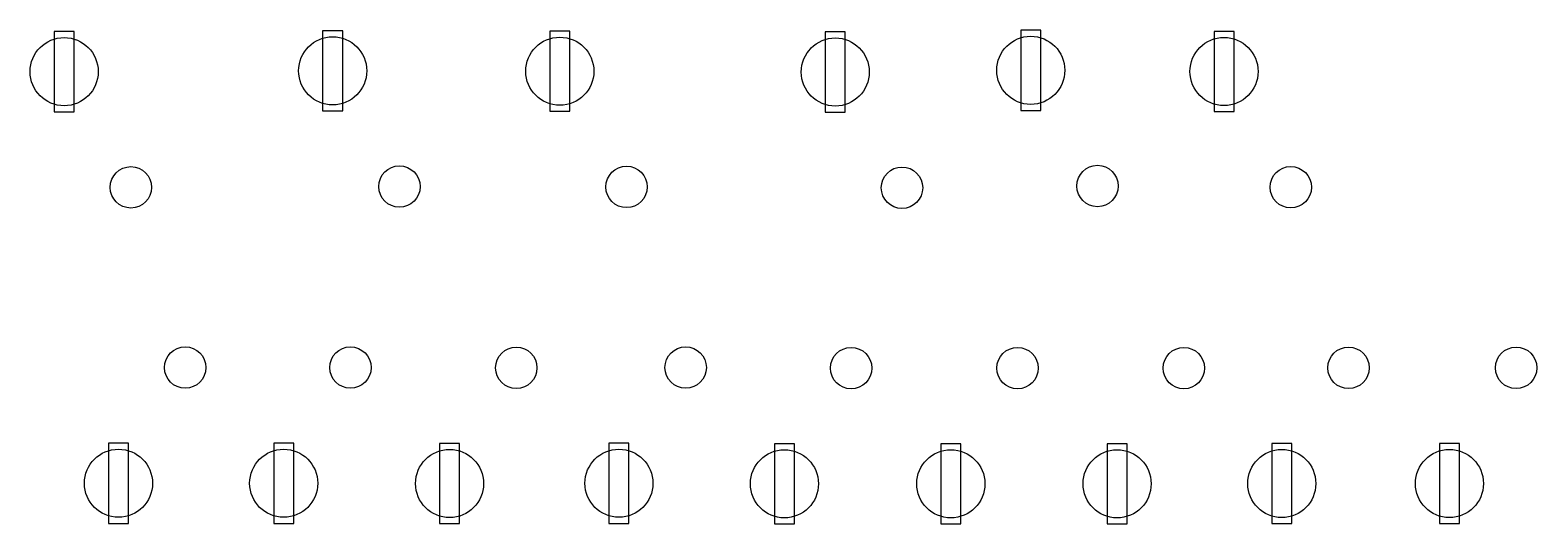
# Model space of a CAD drawing. Header units: millimetres. Extents: x 0 to 113, y 0 to 37.
import ezdxf

# ---------------------------------------------------------------- set-up
doc = ezdxf.new("R2010")
doc.units = ezdxf.units.MM
for name, color, linetype, lineweight, true_color in [('right', 94, 'Continuous', 25, 0x008000), ('right_bottom', 3, 'Continuous', 25, 0x00ff00), ('right_screw', 5, 'Continuous', 25, 0x0000ff), ('slits', 7, 'Continuous', 25, 0x000000), ('slits_bottom', 252, 'Continuous', 25, 0xa0a0a4)]:
    doc.layers.add(name, color=color, linetype=linetype, lineweight=lineweight, true_color=true_color)

msp = doc.modelspace()

# ---------------------------------------------------------------- linework, layer by layer
at = {"layer": 'right'}
for centre in [(2.55, 33.81), (22.67, 33.87), (39.69, 33.84), (60.33, 33.78), (74.98, 33.91), (89.46, 33.82)]:
    msp.add_circle(centre, 2.55, dxfattribs=at)
at = {"layer": 'right_bottom'}
for centre in [(6.62, 3), (19, 3), (31.43, 2.98), (44.12, 3), (56.52, 2.96), (68.99, 2.96), (81.45, 2.96), (93.79, 2.98), (106.35, 2.98)]:
    msp.add_circle(centre, 2.55, dxfattribs=at)
at = {"layer": 'right_screw'}
for centre in [(7.55, 25.15), (27.67, 25.21), (44.69, 25.18), (65.33, 25.12), (79.98, 25.25), (94.46, 25.16), (11.62, 11.66), (24, 11.66), (36.43, 11.64), (49.12, 11.66), (61.52, 11.62), (73.99, 11.62), (86.45, 11.62), (98.79, 11.64), (111.35, 11.64)]:
    msp.add_circle(centre, 1.55, dxfattribs=at)
at = {"layer": 'slits'}
for p, q in [((3.3, 36.81), (1.8, 36.81)), ((1.8, 36.81), (1.8, 30.81)), ((3.3, 30.81), (3.3, 36.81)), ((23.42, 36.87), (21.92, 36.87)), ((21.92, 36.87), (21.92, 30.87)), ((23.42, 30.87), (23.42, 36.87)), ((40.44, 36.84), (38.94, 36.84)), ((38.94, 36.84), (38.94, 30.84)), ((40.44, 30.84), (40.44, 36.84)), ((61.08, 36.78), (59.58, 36.78)), ((59.58, 36.78), (59.58, 30.78)), ((61.08, 30.78), (61.08, 36.78)), ((75.73, 36.91), (74.23, 36.91)), ((74.23, 36.91), (74.23, 30.91)), ((75.73, 30.91), (75.73, 36.91)), ((90.21, 36.82), (88.71, 36.82)), ((88.71, 36.82), (88.71, 30.82)), ((90.21, 30.82), (90.21, 36.82)), ((1.8, 30.81), (3.3, 30.81)), ((21.92, 30.87), (23.42, 30.87)), ((38.94, 30.84), (40.44, 30.84)), ((59.58, 30.78), (61.08, 30.78)), ((74.23, 30.91), (75.73, 30.91)), ((88.71, 30.82), (90.21, 30.82))]:
    msp.add_line(p, q, dxfattribs=at)
at = {"layer": 'slits_bottom'}
for p, q in [((7.37, 6), (5.87, 6)), ((5.87, 6), (5.87, 0)), ((7.37, 0), (7.37, 6)), ((19.75, 6), (18.25, 6)), ((18.25, 6), (18.25, 0)), ((19.75, 0), (19.75, 6)), ((32.18, 5.98), (30.68, 5.98)), ((30.68, 5.98), (30.68, -0.02)), ((32.18, -0.02), (32.18, 5.98)), ((44.87, 6), (43.37, 6)), ((43.37, 6), (43.37, 0)), ((44.87, 0), (44.87, 6)), ((57.27, 5.96), (55.77, 5.96)), ((55.77, 5.96), (55.77, -0.04)), ((57.27, -0.04), (57.27, 5.96)), ((69.74, 5.96), (68.24, 5.96)), ((68.24, 5.96), (68.24, -0.04)), ((69.74, -0.04), (69.74, 5.96)), ((82.2, 5.96), (80.7, 5.96)), ((80.7, 5.96), (80.7, -0.04)), ((82.2, -0.04), (82.2, 5.96)), ((94.54, 5.98), (93.04, 5.98)), ((93.04, 5.98), (93.04, -0.02)), ((94.54, -0.02), (94.54, 5.98)), ((107.1, 5.98), (105.6, 5.98)), ((105.6, 5.98), (105.6, -0.02)), ((107.1, -0.02), (107.1, 5.98)), ((5.87, 0), (7.37, 0)), ((18.25, 0), (19.75, 0)), ((43.37, 0), (44.87, 0)), ((30.68, -0.02), (32.18, -0.02)), ((55.77, -0.04), (57.27, -0.04)), ((68.24, -0.04), (69.74, -0.04)), ((80.7, -0.04), (82.2, -0.04)), ((93.04, -0.02), (94.54, -0.02)), ((105.6, -0.02), (107.1, -0.02))]:
    msp.add_line(p, q, dxfattribs=at)

doc.saveas('drawing.dxf')
